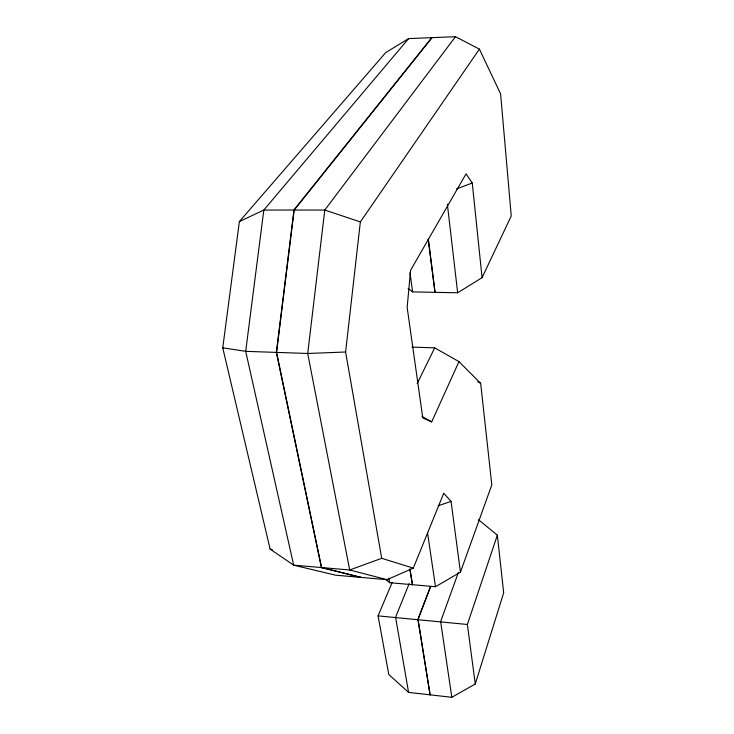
<?xml version="1.0" encoding="UTF-8"?>
<svg xmlns="http://www.w3.org/2000/svg" width="734" height="734" viewBox="0 0 734 734"><rect width="100%" height="100%" fill="white"/><g stroke="black" fill="none" stroke-linecap="round" stroke-linejoin="round"><path stroke-width="1.1" d="M413.306 568.107L381.708 558.317L345.604 352.008L360.357 221.916L479.412 49.132L455.493 36.7L408.618 38.59L385.689 52.619L239.376 221.567L222.751 347.833L270.112 549.105L293.673 565.162L335.42 575.162L387.075 579.686L413.306 568.107L443.749 493.211L451.061 501.414L460.447 572.153L435.491 586.723L389.598 582.686L386.249 579.759M392.185 582.374L378.074 615.881L388.791 674.5L408.581 692.391L451.823 697.3L475.265 683.996L503.68 592.76L497.349 535.178L478.54 519.736M475.265 683.996L467.374 624.478L497.349 535.178M460.447 572.153L491.817 484.862L480.651 383.304L458.97 361.633L434.702 347.843L411.912 347.109M458.392 572.447L440.639 621.579L451.823 697.3M430.509 586.503L417.921 619.395L430.023 694.823M430.656 586.521L418.068 619.404L430.161 694.841M409.214 583.53L395.58 617.248L408.581 692.391M408.141 288.499L412.618 291.903L457.658 292.774L482.073 277.663L472.256 183.014L466.062 173.83L410.572 270.296L407.159 307.436L422.784 417.912L431.684 421.885L458.97 361.633M482.073 277.663L511.249 215.97L500.606 93.888L479.412 49.132M417.141 383.643L434.702 347.843M455.493 36.7L324.786 210.043L307.711 353.476L349.696 569.979L387.075 579.686M431.849 37.654L293.976 210.043L276.369 352.393L321.4 567.547L361.009 577.401M432.005 37.645L294.169 210.043L276.571 352.403L321.584 567.566L361.174 577.419M408.618 38.59L263.818 210.043L239.376 221.567M456.53 188.895L472.256 183.014M381.708 558.317L349.696 569.979L293.673 565.162L245.697 351.338L263.818 210.043L324.786 210.043L360.357 221.916M438.18 505.754L451.061 501.414M345.604 352.008L307.711 353.476L245.697 351.338L222.751 347.833M378.074 615.881L467.374 624.478M270.112 549.105L272.305 549.674M477.724 381.763L480.651 383.304M422.022 416.435L431.684 421.885M388.818 578.172L389.598 582.686M409.994 569.07L412.499 584.704M409.838 569.052L412.352 584.686M427.546 532.893L435.491 586.723M409.985 272.8L412.618 291.903M428.353 239.238L435.088 292.334M428.197 239.238L434.95 292.334M447.364 204.18L457.658 292.774"/></g></svg>
